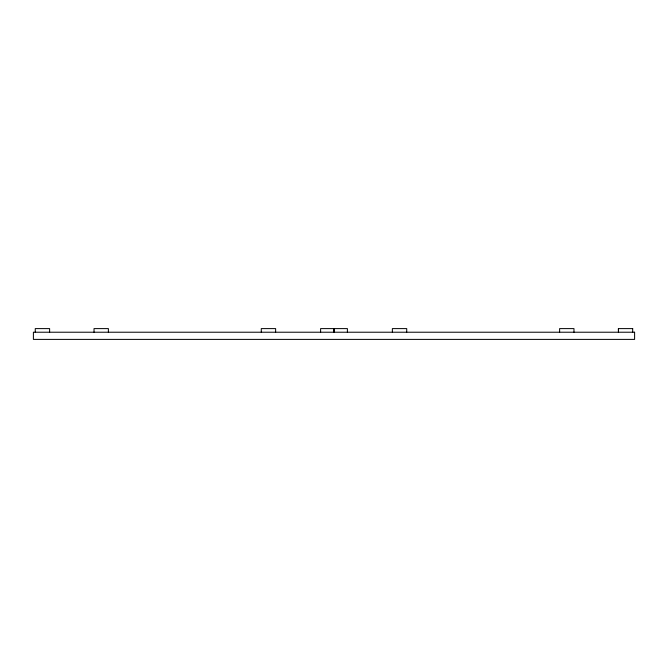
<?xml version="1.0" encoding="UTF-8"?>
<svg xmlns="http://www.w3.org/2000/svg" width="668" height="668" viewBox="0 0 668 668"><rect width="100%" height="100%" fill="white"/><g stroke="black" fill="none" stroke-linecap="round" stroke-linejoin="round"><path stroke-width="1" d="M618.459 328.606L618.459 332.221L618.384 328.606L632.738 328.606M632.654 328.606L632.738 332.221M573.971 332.221L573.971 328.606L559.617 328.606L559.617 332.221M406.72 332.221L406.72 328.606L392.366 328.606L392.366 332.221M347.393 332.221L347.393 328.606L334.167 328.606L334.167 332.221M333.833 332.221L333.833 328.606L320.607 328.606L320.607 332.221M275.634 332.221L275.634 328.606L261.28 328.606L261.28 332.221M108.383 332.221L108.383 328.606L94.029 328.606L94.029 332.221M49.616 332.221L49.616 328.606L35.262 328.606L35.262 332.221M634.6 332.221L33.4 332.221L33.4 339.394L634.6 339.394L634.6 332.221"/></g></svg>
